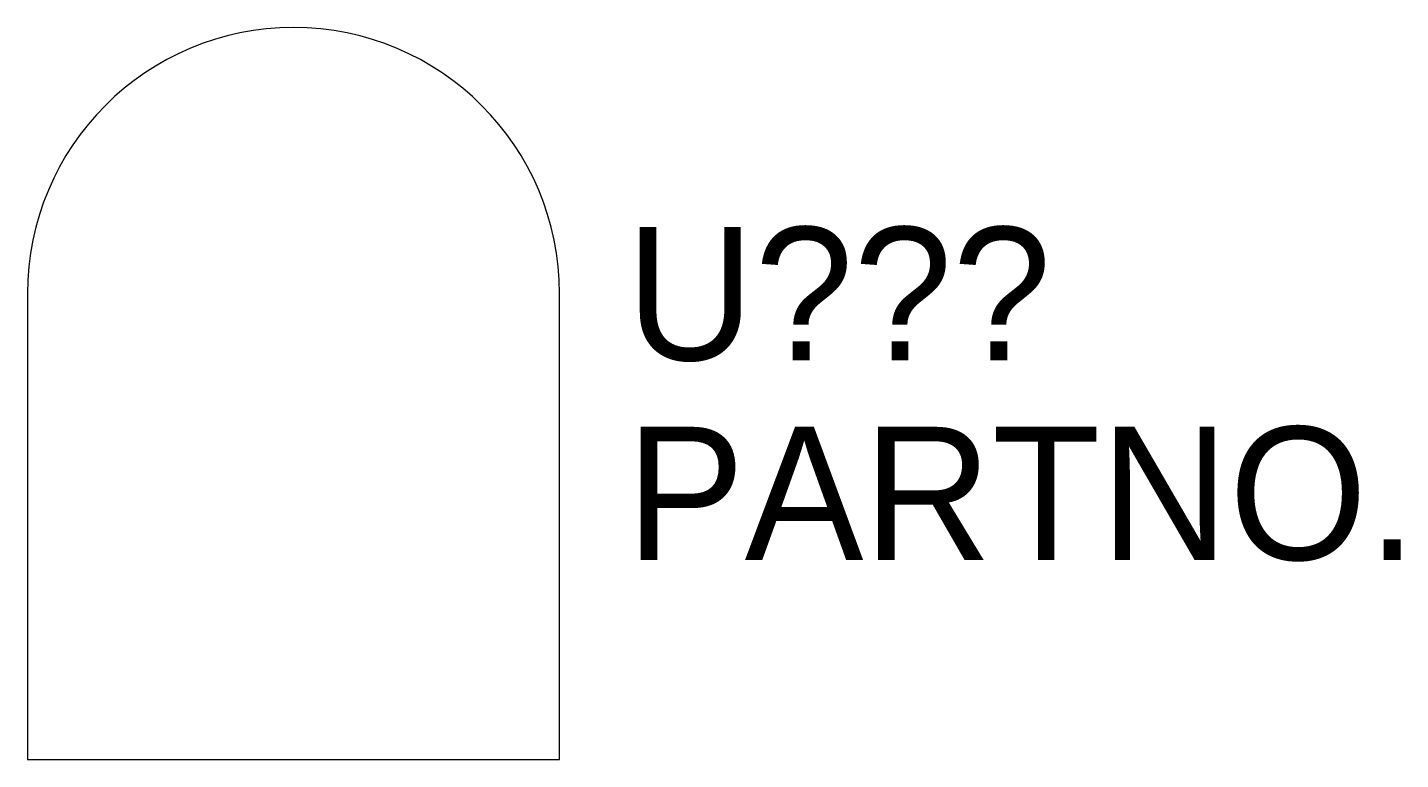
# Model space of a CAD drawing. Extents: x 13.8 to 15.86, y 11.2 to 12.3.
import ezdxf

# ---------------------------------------------------------------- set-up
doc = ezdxf.new("R2010")
doc.units = 0
doc.layers.add('1', color=7, linetype='CONTINUOUS')
doc.layers.add('2', color=2, linetype='CONTINUOUS')

# ---------------------------------------------------------------- blocks, each defined once
blk = doc.blocks.new('AND')
at = {"layer": '2', "color": 0}
for p, q in [((-0.4, 0.4), (-1.1, 0.4)), ((-1.1, 0.4), (-1.1, -0.4)), ((-1.1, -0.4), (-0.4, -0.4))]:
    blk.add_line(p, q, dxfattribs=at)
blk.add_arc((-0.4, 0), 0.4, 270, 90, dxfattribs=at)

msp = doc.modelspace()

# ---------------------------------------------------------------- block references
at = {"layer": '1', "color": 0, "rotation": 90}
msp.add_blockref('AND', (14.2, 12.3), dxfattribs=at)

# ---------------------------------------------------------------- texts
at = {"layer": '1', "color": 0}
for tag, p, s in [('U???', (14.7, 11.8), 'U???'), ('PARTNO.', (14.7, 11.5), '0000000')]:
    msp.add_attdef(tag, p, s, height=0.2, dxfattribs=at)

doc.saveas('drawing.dxf')
